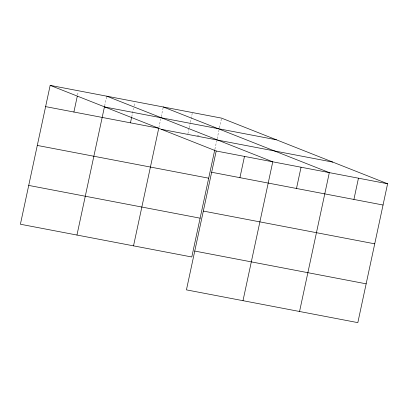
<?xml version="1.0" encoding="UTF-8"?>
<svg xmlns="http://www.w3.org/2000/svg" width="408" height="408" viewBox="0 0 408 408"><rect width="100%" height="100%" fill="white"/><g stroke="black" fill="none" stroke-linecap="round" stroke-linejoin="round"><path stroke-width="0.31" stroke-dasharray="2.04 1.53" d="M77.54 95.023L78.193 91.984M104.647 105.891L106.6 96.783M131.759 116.759L133.579 108.258M134.099 105.83L134.752 102.796M158.865 127.627L161.078 117.305M161.211 116.698L163.159 107.595M187.874 133.804L189.047 128.341M189.174 127.735L190.215 122.874M190.347 122.267L192.301 113.164M214.899 149.231L216.745 140.607M217.143 138.766L218.963 130.264M219.484 127.837L221.564 118.126M197.171 135.584L199.033 135.935"/><path stroke-width="0.61" d="M50.169 85.369L216.204 151.006L186.436 289.874L357.831 322.631L387.6 183.763L221.564 118.126L50.169 85.369L20.4 224.237L191.796 256.994L214.766 149.848M73.894 112.022L77.28 96.237M76.959 235.044L104.519 106.498M130.458 122.828L131.626 117.366M133.523 245.856L158.738 128.234L45.614 106.616M239.929 177.659L244.484 156.412M242.995 300.686L272.763 161.818L106.733 96.176M296.489 188.471L301.048 167.224M299.554 311.498L329.327 172.625L163.292 106.988M353.909 199.446L358.464 178.194M104.963 107.029L276.359 139.786M161.415 129.346L332.811 162.104M216.204 151.006L387.6 183.763M211.65 172.258L383.046 205.015M37.296 145.432L208.687 178.189M203.327 211.069L374.723 243.826M28.723 185.421L200.114 218.178M194.754 251.063L366.149 283.82"/></g></svg>
